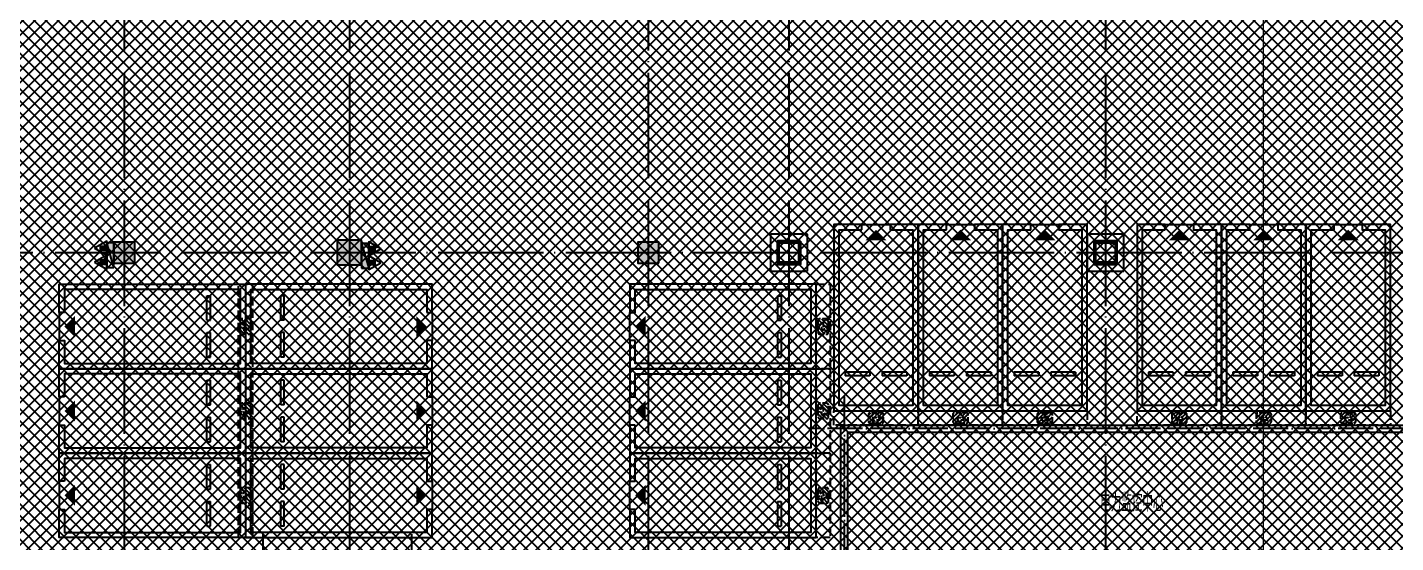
# Model space of a CAD drawing. Extents: x -473190 to 2138458, y -81875 to 2633646.
# Drawn here: x 928751 to 967657, y 143951 to 158592 of the extents above; entities that cross this region are included whole.
import ezdxf

# ---------------------------------------------------------------- set-up
doc = ezdxf.new("R2010")
doc.units = 0
doc.header["$LTSCALE"] = 1000
doc.linetypes.add('DASH', pattern=[0.35, 0.25, -0.1])
doc.linetypes.add('DOTE', pattern=[2.42, 2, -0.2, 0.02, -0.2])
for name, color, linetype in [('00-停车位', 67, 'Continuous'), ('A-COLUMN', 2, 'Continuous'), ('A-PUB_HATCH', 8, 'Continuous'), ('A-ROOM_NAME', 23, 'Continuous'), ('A-WALL', 2, 'Continuous'), ('car', 252, 'Continuous'), ('DOTE', 1, 'DOTE'), ('PUB_HATCH', 8, 'Continuous'), ('W-EQUIP_消火栓', 7, 'Continuous'), ('W-EQUIP_灭火器', 7, 'Continuous')]:
    doc.layers.add(name, color=color, linetype=linetype)
doc.layers.add('钢柱', color=51, linetype='Continuous', lineweight=35)
doc.styles.add('8B2_02', font='tssdeng.shx', dxfattribs={"width": 0.6, "bigfont": 'TSSDCHN.shx'})

# ---------------------------------------------------------------- blocks, each defined once
blk = doc.blocks.new('车位2400x5300')
at = {"layer": '00-停车位', "color": 251}
for p, q in [((-875, -1000), (-175, -1000)), ((-875, -1100), (-875, -1000)), ((-875, -1100), (-175, -1100)), ((-175, -1100), (-175, -1000)), ((175, -1000), (875, -1000)), ((175, -1100), (175, -1000)), ((175, -1100), (875, -1100)), ((875, -1100), (875, -1000)), ((400, -5300), (-400, -5300))]:
    blk.add_line(p, q, dxfattribs=at)
blk.add_lwpolyline([(400, -5150), (400, -5300), (1200, -5300), (1200, 0), (-1200, 0), (-1200, -5300), (-400, -5300), (-400, -5150), (-1050, -5150), (-1050, -150), (1050, -150), (1050, -5150), (400, -5150)], dxfattribs=at)
blk.add_lwpolyline([(0, -5150, 0, 600, 0), (0, -4850, 600, 600, 0)], format="xyseb", dxfattribs=at)
blk = doc.blocks.new('A$C2EF10B80')
at = {"layer": 'A-PUB_HATCH'}
h = blk.add_hatch(dxfattribs=at)
h.set_pattern_fill('ANSI31', color=256, scale=50, angle=-16.4434)
h.set_pattern_definition([(45, (6188.46, 7099.97), (-56.1266, 56.1266), [])])
h.paths.add_polyline_path([(-983, -100, 0.414214), (-1033, -50), (-1184, -50), (-1091, -207), (-1210, -207), (-1204, -250), (-983, -250)])
h.paths.add_polyline_path([(-983, -250), (-1204, -250), (-1190, -350), (-1033, -350, 0.414213), (-983, -300)])
h.paths.add_polyline_path([(-1262, -250), (-1417, -250), (-1417, -300, 0.414215), (-1367, -350), (-1207, -350)])
h.paths.add_polyline_path([(-1221, -50), (-1367, -50, 0.414214), (-1417, -100), (-1417, -250), (-1262, -250), (-1320, -146), (-1212, -146)])
at = {"layer": 'car', "linetype": 'DASH', "ltscale": 0.5}
blk.add_line((-1367, -350), (-1033, -350), dxfattribs=at)
at = {"layer": 'car', "linetype": 'DASH'}
blk.add_lwpolyline([(-2400, 0), (0, 0), (0, -400), (-2400, -400)], close=True, dxfattribs=at)
at = {"layer": 'car', "linetype": 'DASH', "ltscale": 0.5}
blk.add_lwpolyline([(-1320, -146), (-1185, -390), (-1210, -207), (-1091, -207), (-1227, 23), (-1212, -146)], close=True, dxfattribs=at)
for points in [[(-1367, -50, 0.414214), (-1417, -100), (-1417, -300)], [(-1033, -350, 0.414214), (-983, -300), (-983, -100, 0.414214), (-1033, -50), (-1367, -50)]]:
    blk.add_lwpolyline(points, format="xyb", dxfattribs=at)
at = {"layer": 'car', "linetype": 'DASH'}
blk.add_arc((-1367, -300), 50, 180, 270, dxfattribs=at)
blk = doc.blocks.new('A$C77CA03F4')
at = {"rotation": 16.44344089606073}
for p in [(6792, 2422), (4490, 1742), (2189, 1063)]:
    blk.add_blockref('A$C2EF10B80', p, dxfattribs=at)
blk = doc.blocks.new('A$C00330F2E')
at = {"layer": 'A-COLUMN'}
for p, q in [((9375, 200), (8325, 200)), ((8325, 200), (8325, -850)), ((9375, -850), (9375, 200)), ((18375, 200), (17325, 200)), ((17325, 200), (17325, -850)), ((18375, -850), (18375, 200)), ((8325, -850), (9375, -850)), ((17325, -850), (18375, -850))]:
    blk.add_line(p, q, dxfattribs=at)
at = {"layer": '钢柱', "color": 4, "lineweight": 35}
for points in [[(9175, 0), (8525, 0), (8525, -650), (9175, -650)], [(18175, 0), (17525, 0), (17525, -650), (18175, -650)], [(9135, -610), (8565, -610), (8565, -40), (9135, -40)], [(18135, -610), (17565, -610), (17565, -40), (18135, -40)]]:
    blk.add_lwpolyline(points, close=True, dxfattribs=at)
blk = doc.blocks.new('A$C2B5B1B2C')
at = {"layer": 'DOTE', "linetype": 'DOTE', "ltscale": 0.5}
for p, q in [((11300, -20425), (11300, 9700)), ((51750, 8700), (10300, 8700)), ((-5225, -8500), (-5225, 5700)), ((-1000, -8500), (-1000, 5700))]:
    blk.add_line(p, q, dxfattribs=at)
blk = doc.blocks.new('$TwtSys$00000434')
for p, q in [((-0.5, 0.5), (-0.5, -0.5)), ((-0.5, -0.5), (0.5, 0.5)), ((0.5, 0.5), (-0.5, 0.5)), ((0.5, -0.5), (0.5, 0.5)), ((-0.5, -0.5), (0.5, -0.5))]:
    blk.add_line(p, q)
blk.add_solid([(0.5, -0.5), (0.5, 0.5), (-0.5, -0.5)])
blk = doc.blocks.new('$TwtSys$00000546')
h = blk.add_hatch()
h.set_pattern_fill('ANSI31', color=256, scale=200, style=0)
h.set_pattern_definition([(45, (-38543.802, -6670.83), (-17.67767, 17.67767), [])])
h.paths.add_polyline_path([(-65, 174), (65, 174), (65, 44), (-65, 44)])
for points in [[(0, 344), (-198, 0), (198, 0)], [(-65, 174), (65, 174), (65, 44), (-65, 44)]]:
    blk.add_lwpolyline(points, close=True)
blk = doc.blocks.new('ADFASDF')
h = blk.add_hatch()
h.set_pattern_fill('ANSI37', color=8, scale=150)
h.set_pattern_definition([(45, (0, 0), (-168.3798, 168.3798), []), (135, (0, 0), (-168.3798, -168.3798), [])])
h.paths.add_polyline_path([(521397, 239186), (521397, 224886), (539697, 224886), (539697, 169261), (524947, 169261), (524947, 171211), (527822, 171211), (527922, 176611), (501318, 176611), (501125, 109884), (530547, 109887), (530547, 107449), (538188, 100503), (536147, 98236), (540086, 94690), (517812, 69953), (517812, 59790), (482108, 20136), (405247, 20136), (405247, 26086), (391997, 40436), (391997, 64736), (399997, 64738), (399997, 239186), (409022, 239186)])
blk = doc.blocks.new('_FZH')
blk.add_lwpolyline([(-0.5, -0.5), (0.5, -0.5), (0.5, 0.5), (-0.5, 0.5)], close=True)
at = {"layer": 'PUB_HATCH'}
blk.add_solid([(-0.5, -0.5), (0.5, -0.5), (-0.5, 0.5), (0.5, 0.5)], dxfattribs=at)

msp = doc.modelspace()

# ---------------------------------------------------------------- linework, layer by layer
at = {"linetype": 'DASH', "const_width": 40}
msp.add_lwpolyline([(963892, 183234.3), (963892, -66868.2)], dxfattribs=at)
at = {"layer": 'A-WALL'}
for p, q in [((951881.7, 147292.4), (968306.7, 147292.4)), ((951881.7, 143292.4), (951881.7, 147292.4)), ((952081.7, 147092.4), (968306.7, 147092.4)), ((952081.7, 143192.4), (952081.7, 147092.4))]:
    msp.add_line(p, q, dxfattribs=at)
at = {"layer": 'DOTE', "color": 127, "linetype": 'DOTE', "ltscale": 1.5}
for p, q in [((931506.7, 171823.5), (931506.7, -58315.4)), ((937906.7, 171823.5), (937906.7, -58315.4))]:
    msp.add_line(p, q, dxfattribs=at)
at = {"layer": 'DOTE', "color": 16, "linetype": 'DOTE', "ltscale": 1.5}
for p, q in [((946406.7, 171823.5), (946406.7, -58315.4)), ((950406.7, 171823.5), (950406.7, -58315.4)), ((959406.7, 171823.5), (959406.7, -58315.4)), ((900498, 152192.4), (1024406.7, 152192.4))]:
    msp.add_line(p, q, dxfattribs=at)

# ---------------------------------------------------------------- block references
for name, p in [('ADFASDF', (518159.5, -74243.9)), ('A$C2B5B1B2C', (940681.7, 138492.4)), ('A$C00330F2E', (941556.7, 152517.4)), ('A$C00330F2E', (941556.7, 152517.4))]:
    msp.add_blockref(name, p)
for name, p, rotation in [('A$C77CA03F4', (935156.7, 144092.4), 73.55655642770577), ('A$C77CA03F4', (951581.7, 144092.4), 73.55655642770577), ('A$C2EF10B80', (951681.7, 147292.4), 179.9999973237665), ('A$C2EF10B80', (954081.7, 147292.4), 179.9999973237665), ('A$C2EF10B80', (956481.7, 147292.4), 179.9999973237665), ('A$C2EF10B80', (960306.7, 147292.4), 179.9999973237665), ('A$C2EF10B80', (962706.7, 147292.4), 179.9999973237665), ('A$C2EF10B80', (965106.7, 147292.4), 179.9999973237665)]:
    msp.add_blockref(name, p, dxfattribs=dict(rotation=rotation))
at = {"layer": '00-停车位'}
for p, rotation in [((952881.7, 147692.4), 180), ((955281.7, 147692.4), 180), ((957681.7, 147692.4), 180), ((961506.7, 147692.4), 180), ((963906.7, 147692.4), 180), ((966306.7, 147692.4), 180), ((934956.7, 150092.4), 90.00000002822868), ((951181.7, 150092.4), 270), ((934956.7, 147692.4), 90.00000002822868), ((951181.7, 147692.4), 270), ((934956.7, 145292.4), 90.00000002822868), ((951181.7, 145292.4), 270)]:
    msp.add_blockref('车位2400x5300', p, dxfattribs=dict(at, rotation=rotation))
at = {"layer": '00-停车位', "xscale": -1, "rotation": 269.9999999717713}
for p in [(934956.7, 150092.4), (934956.7, 147692.4), (934956.7, 145292.4)]:
    msp.add_blockref('车位2400x5300', p, dxfattribs=at)
at = {"layer": 'A-COLUMN', "rotation": 90}
for p, xscale, yscale, zscale in [((937906.7, 152192.4), 700, 700, 700), ((931506.7, 152192.4), 600, 600, 600), ((946406.7, 152192.4), 600, 600, 600)]:
    msp.add_blockref('_FZH', p, dxfattribs=dict(at, xscale=xscale, yscale=yscale, zscale=zscale))
at = {"layer": 'W-EQUIP_消火栓'}
for p, xscale, yscale, zscale, rotation in [((931106.7, 152116.3), 700.0000000000001, 200.0000000000001, 700.0000000000001, 90), ((938356.7, 152103.7), 700, 200, 700, 270)]:
    msp.add_blockref('$TwtSys$00000434', p, dxfattribs=dict(at, xscale=xscale, yscale=yscale, zscale=zscale, rotation=rotation))
at = {"layer": 'W-EQUIP_灭火器'}
for p, rotation in [((931006.7, 152314.7), 90), ((938456.7, 152302.1), 270), ((931006.7, 151917.9), 90), ((938456.7, 151905.3), 270)]:
    msp.add_blockref('$TwtSys$00000546', p, dxfattribs=dict(at, rotation=rotation))

# ---------------------------------------------------------------- texts
at = {"layer": 'A-ROOM_NAME', "style": '8B2_02', "width": 0.6}
msp.add_text('电力监控中心', height=525, dxfattribs=at).set_placement((959258.6, 144833.3))

doc.saveas('drawing.dxf')
